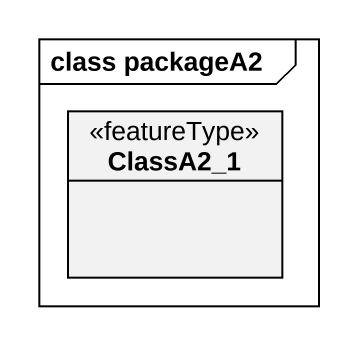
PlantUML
@startuml
mainframe class packageA2
hide circle
hide empty members
class ClassA2_1 <<featureType>>
@enduml
